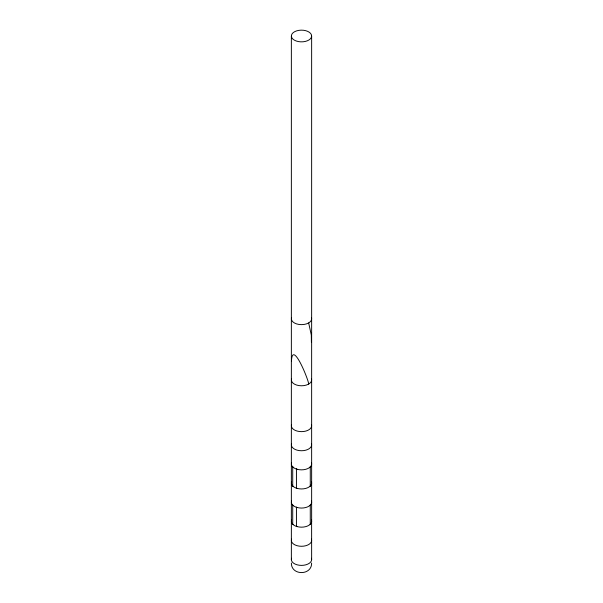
<?xml version="1.0" encoding="UTF-8"?>
<svg xmlns="http://www.w3.org/2000/svg" width="603" height="603" viewBox="0 0 603 603"><rect width="100%" height="100%" fill="white"/><g stroke="black" fill="none" stroke-linecap="round" stroke-linejoin="round"><path stroke-width="0.9" d="M311.623 563.021C311.894 575.752 291.106 575.752 291.377 563.021M311.404 342.218L311.299 334.997L308.668 322.922M310.198 467.001L310.62 466.556M310.198 486.108L310.62 485.664M310.198 505.216L310.62 504.764M310.198 524.324L310.62 523.871M296.292 469.021L297.068 469.262M296.292 488.129L297.068 488.37M296.292 507.236L297.068 507.477M296.292 526.344L297.068 526.585M292.636 466.843L293.103 467.28M292.636 485.95L293.103 486.387M292.636 505.058L293.103 505.495M292.636 524.165L293.103 524.602M308.668 384.066C308.751 380.305 292.04 338.773 291.46 361.491M311.615 463.579L311.638 464.091M311.615 482.686L311.638 483.191M311.615 501.794L311.638 502.299M311.615 520.902L311.638 559.652M311.638 36.127A10.138 5.857 0 0 1 296.246 41.012A10.138 5.857 0 0 1 296.616 30.874A10.138 5.857 0 0 1 311.638 36.127L311.638 483.101M311.638 483.229L311.638 521.316M310.274 466.926L310.274 486.026M310.274 505.133L310.274 524.241M296.435 469.066L296.435 488.174M296.435 507.274L296.435 526.381M292.719 466.918L292.719 486.026M292.719 505.133L292.719 524.241M291.362 36.112L291.362 483.011M291.362 483.214L291.362 521.226M291.362 521.429L291.362 559.644M311.404 520.05A10.138 5.857 0 0 1 301.492 527.173A10.138 5.857 0 0 1 291.603 520.042M311.404 500.942A10.138 5.857 0 0 1 301.492 508.065A10.138 5.857 0 0 1 291.603 500.935M311.404 481.842A10.138 5.857 0 0 1 301.492 488.958A10.138 5.857 0 0 1 291.603 481.827M311.404 462.735A10.138 5.857 0 0 1 301.492 469.85A10.138 5.857 0 0 1 291.603 462.72M311.404 378.661A10.138 5.857 0 0 1 309.015 383.862L308.45 384.194A10.138 5.857 0 0 1 296.48 385.016A10.138 5.857 0 0 1 291.603 378.654M311.404 317.525A10.138 5.857 0 0 1 309.015 322.718L308.45 323.05A10.138 5.857 0 0 1 296.48 323.871A10.138 5.857 0 0 1 291.603 317.51M311.404 424.52A10.138 5.857 0 0 1 301.492 431.642A10.138 5.857 0 0 1 291.603 424.512M311.404 443.627A10.138 5.857 0 0 1 301.492 450.743A10.138 5.857 0 0 1 291.603 443.612M311.404 539.157A10.138 5.857 0 0 1 301.492 546.28A10.138 5.857 0 0 1 291.603 539.15M311.404 558.265A10.138 5.857 0 0 1 301.492 565.388A10.138 5.857 0 0 1 291.603 558.257"/></g></svg>
